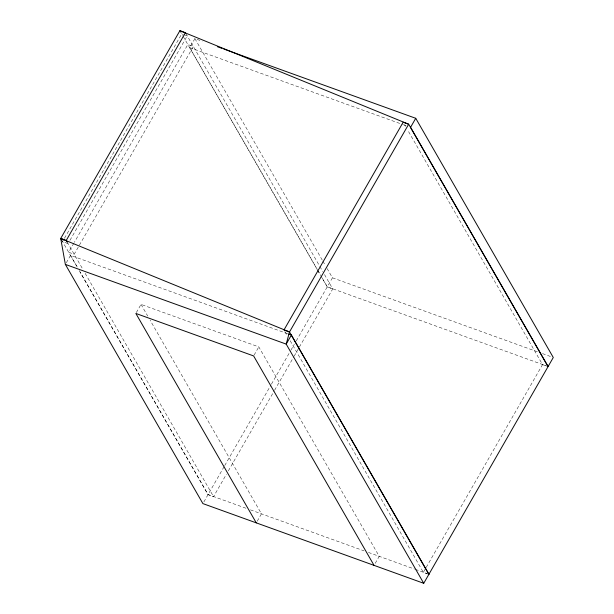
<?xml version="1.0" encoding="UTF-8"?>
<svg xmlns="http://www.w3.org/2000/svg" width="614" height="614" viewBox="0 0 614 614"><rect width="100%" height="100%" fill="white"/><g stroke="black" fill="none" stroke-linecap="round" stroke-linejoin="round"><path stroke-width="0.46" stroke-dasharray="3.07 2.3" d="M63.979 239.138L62.551 241.624L68.07 243.62M64.455 238.301L181.729 33.893L183.31 34.461M69.981 240.297L187.255 35.881L184.1 34.745M73.91 243.121L68.661 252.262L74.187 254.25L193.364 46.511L187.846 44.523L74.386 242.284M66.304 262.761L70.541 255.37L287.774 333.77M317.238 269.392L189.718 47.631L194.907 38.605L202.113 41.207M136.316 312.61L141.028 304.398L258.801 346.902L379.237 556.338L374.993 563.729M254.096 355.115L258.801 346.902M203.848 501.96L224.248 466.394M224.724 465.565L270.974 384.963M271.449 384.134L290.514 350.893M290.99 350.064L294.329 344.247M296.24 340.923L332.45 277.804L327.193 268.663M79.168 270.521L208.039 494.646L213.565 496.642L226.436 474.2M228.339 470.877L274.105 391.11M274.581 390.274L293.653 357.041M294.129 356.204L298.895 347.9M299.371 347.071L332.742 288.902L323.194 272.301M257.212 521.225L261.457 513.834L150.108 320.193M428.088 574.059L423.361 572.348L425.74 568.196M426.216 567.367L542.538 364.609L407.458 129.692M189.718 47.631L402.446 124.404M403.344 124.726L406.054 125.701M332.45 277.804L537.964 351.968M542.469 353.595L551.479 356.849M548.102 366.527L327.27 286.83L321.061 276.039M332.742 288.902L327.224 286.907L321.015 276.116M542.538 364.609L546.483 366.036M245.945 508.231L208.085 494.569L80.089 271.987M250.451 509.858L364.025 550.85M368.446 552.439L414.496 569.063M415.402 569.385L427.121 573.614M404.588 124.711L405.547 126.377M194.907 38.605L322.419 260.359M322.895 261.188L325.282 265.34M185.888 33.509L319.38 265.655M319.856 266.491L322.718 271.472M317.714 270.221L320.577 275.202M179.894 30.7L182.703 35.581M183.141 36.341L317.2 269.477M317.676 270.306L320.539 275.287M284.934 331.621L286.845 334.945M290.184 340.755L423.361 572.348M141.028 304.398L147.713 316.033M67.172 242.054L82.775 269.193M85.162 273.345L213.565 496.642M70.541 255.37L77.226 266.998M61.653 240.066L77.257 267.197"/><path stroke-width="0.92" d="M423.737 583.3L202.904 503.603L65.36 264.404L60.717 238.439L179.894 30.7L408.678 124.22L289.501 331.959L286.193 344.101L423.737 583.3L553.283 357.494L415.739 118.295L223.749 49.013M67.172 242.054L66.235 240.435L185.42 32.696L179.894 30.7M288.672 334.093L291.374 335.067L286.193 344.101L65.36 264.404M415.739 118.295L410.559 127.328L548.102 366.527M217.44 46.733L221.946 48.36M61.653 240.066L60.717 238.439L66.235 240.435M428.879 574.343L289.501 331.959L283.975 329.964L403.16 122.224L408.678 124.22L548.056 366.604M60.717 238.439L289.501 331.959M291.374 335.067L428.925 574.267M374.049 565.371L253.62 355.936L135.847 313.432L256.276 522.867"/></g></svg>
